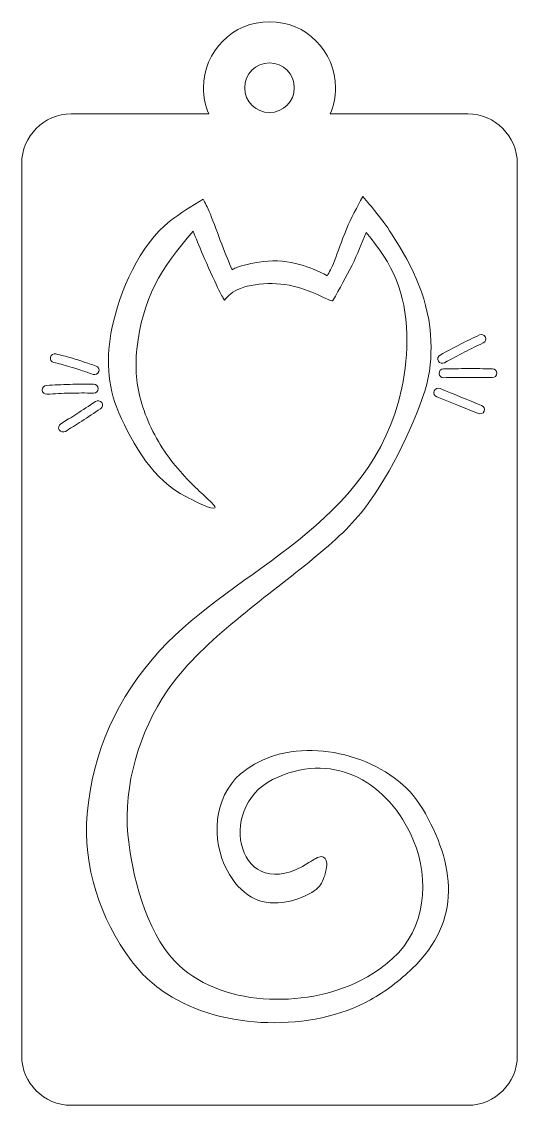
# Model space of a CAD drawing. Header units: millimetres. Extents: x -80 to 198, y 21 to 132.
# Drawn here: x 49.5 to 79.5, y 60.5 to 126.1 of the extents above; entities that cross this region are included whole.
import ezdxf

# ---------------------------------------------------------------- set-up
doc = ezdxf.new("R2010")
doc.units = ezdxf.units.MM
doc.header["$MEASUREMENT"] = 0
doc.layers.add('Layer 1', color=7, linetype='Continuous')

msp = doc.modelspace()

# ---------------------------------------------------------------- linework, layer by layer
at = {"layer": 'Layer 1', "lineweight": 9}
for points, knots in [([(52.4715, 120.5106), (52.4715, 120.5106), (60.7982, 120.5106), (60.7982, 120.5106), (60.7982, 120.5106), (60.5881, 120.9968), (60.4715, 121.5327), (60.4715, 122.096), (60.4715, 122.096), (60.4715, 124.3053), (62.2622, 126.096), (64.4715, 126.096), (64.4715, 126.096), (66.6808, 126.096), (68.4715, 124.3053), (68.4715, 122.096), (68.4715, 122.096), (68.4715, 121.5327), (68.3549, 120.9968), (68.1448, 120.5106), (68.1448, 120.5106), (68.1448, 120.5106), (76.4715, 120.5106), (76.4715, 120.5106), (76.4715, 120.5106), (78.1215, 120.5106), (79.4715, 119.1606), (79.4715, 117.5106), (79.4715, 117.5106), (79.4715, 117.5106), (79.4715, 63.5106), (79.4715, 63.5106), (79.4715, 63.5106), (79.4715, 61.8606), (78.1215, 60.5106), (76.4715, 60.5106), (76.4715, 60.5106), (76.4715, 60.5106), (52.4715, 60.5106), (52.4715, 60.5106), (52.4715, 60.5106), (50.8215, 60.5106), (49.4715, 61.8606), (49.4715, 63.5106), (49.4715, 63.5106), (49.4715, 63.5106), (49.4715, 117.5106), (49.4715, 117.5106), (49.4715, 117.5106), (49.4715, 119.1606), (50.8215, 120.5106), (52.4715, 120.5106)], [0, 0, 0, 0, 0.0714286, 0.0714286, 0.0714286, 0.0714286, 0.1428571, 0.1428571, 0.1428571, 0.1428571, 0.2142857, 0.2142857, 0.2142857, 0.2142857, 0.2857143, 0.2857143, 0.2857143, 0.2857143, 0.3571429, 0.3571429, 0.3571429, 0.3571429, 0.4285714, 0.4285714, 0.4285714, 0.4285714, 0.5, 0.5, 0.5, 0.5, 0.5714286, 0.5714286, 0.5714286, 0.5714286, 0.6428571, 0.6428571, 0.6428571, 0.6428571, 0.7142857, 0.7142857, 0.7142857, 0.7142857, 0.7857143, 0.7857143, 0.7857143, 0.7857143, 0.8571429, 0.8571429, 0.8571429, 0.8571429, 1, 1, 1, 1]), ([(64.4715, 123.596), (65.3, 123.596), (65.9715, 122.9245), (65.9715, 122.096), (65.9715, 122.096), (65.9715, 121.2675), (65.3, 120.596), (64.4715, 120.596), (64.4715, 120.596), (63.643, 120.596), (62.9715, 121.2675), (62.9715, 122.096), (62.9715, 122.096), (62.9715, 122.9245), (63.643, 123.596), (64.4715, 123.596)], [0, 0, 0, 0, 0.2, 0.2, 0.2, 0.2, 0.4, 0.4, 0.4, 0.4, 0.6, 0.6, 0.6, 0.6, 1, 1, 1, 1])]:
    msp.add_open_spline(points, degree=3, knots=knots, dxfattribs=at)
at = {"layer": 'Layer 1', "color": 1, "lineweight": 9}
for points, knots in [([(60.4313, 97.4922), (59.9111, 97.9802), (59.0782, 98.7683), (58.3696, 99.7385), (58.3696, 99.7385), (57.661, 100.7087), (57.0769, 101.861), (56.7421, 102.9712), (56.7421, 102.9712), (56.4074, 104.0815), (56.3221, 105.1497), (56.4451, 106.28), (56.4451, 106.28), (56.7734, 109.2947), (57.8865, 111.2057), (59.8534, 113.4084), (59.8534, 113.4084), (60.0174, 112.9916), (60.1814, 112.5747), (60.4516, 111.9505), (60.4516, 111.9505), (60.7217, 111.3262), (61.098, 110.4946), (61.3315, 110.01), (61.3315, 110.01), (61.565, 109.5256), (61.6559, 109.3882), (61.7467, 109.2508), (61.7467, 109.2508), (61.9883, 109.5088), (62.23, 109.7668), (62.7163, 109.9529), (62.7163, 109.9529), (63.2027, 110.1392), (63.9337, 110.2537), (64.6344, 110.2431), (64.6344, 110.2431), (65.335, 110.2325), (66.0051, 110.097), (66.5999, 109.8933), (66.5999, 109.8933), (67.1948, 109.6897), (67.7143, 109.418), (67.9855, 109.2943), (67.9855, 109.2943), (68.2568, 109.1708), (68.2798, 109.1954), (68.3028, 109.2199), (68.3028, 109.2199), (68.7161, 109.9448), (69.1294, 110.6696), (69.4661, 111.3557), (69.4661, 111.3557), (69.8027, 112.0419), (70.0626, 112.6894), (70.3225, 113.3369), (70.3225, 113.3369), (71.961, 111.3784), (72.7057, 109.743), (72.7791, 107.1553), (72.7791, 107.1553), (72.8083, 106.126), (72.6995, 104.9491), (72.4807, 103.9324), (72.4807, 103.9324), (70.6653, 95.4981), (62.4753, 93.1025), (57.836, 88.0311), (57.836, 88.0311), (55.2802, 85.2373), (53.7445, 81.8731), (53.435, 78.144), (53.435, 78.144), (53.1756, 75.0194), (54.2047, 71.795), (56.1003, 69.2732), (56.1003, 69.2732), (56.7175, 68.4521), (57.4114, 67.7993), (58.2573, 67.2533), (58.2573, 67.2533), (61.6638, 65.0548), (67.027, 64.9391), (70.5747, 66.8916), (70.5747, 66.8916), (71.5049, 67.4035), (72.3556, 68.0651), (73.1131, 68.7873), (73.1131, 68.7873), (76.1324, 71.6664), (75.7287, 75.103), (73.7233, 78.4848), (73.7233, 78.4848), (72.0467, 81.3123), (67.6803, 82.7267), (64.5323, 81.6043), (64.5323, 81.6043), (63.8732, 81.3693), (63.2142, 80.9988), (62.7151, 80.5647), (62.7151, 80.5647), (61.0556, 79.1212), (60.9433, 76.5846), (61.9029, 74.7337), (61.9029, 74.7337), (62.2672, 74.0312), (62.7893, 73.4415), (63.378, 73.108), (63.378, 73.108), (64.481, 72.4833), (66.0025, 72.7727), (67.0404, 73.398), (67.0404, 73.398), (67.4515, 73.6457), (67.5979, 73.8759), (67.7226, 74.1817), (67.7226, 74.1817), (67.8474, 74.4876), (67.9505, 74.869), (67.938, 75.1394), (67.938, 75.1394), (67.9256, 75.4098), (67.7976, 75.5691), (67.6106, 75.5668), (67.6106, 75.5668), (67.4236, 75.5645), (67.1776, 75.4006), (66.861, 75.1982), (66.861, 75.1982), (62.5726, 72.4583), (61.1822, 78.5007), (64.6561, 80.2256), (64.6561, 80.2256), (68.1856, 81.9782), (71.4375, 80.2104), (73.0027, 76.9632), (73.0027, 76.9632), (74.1074, 74.6712), (74.0788, 71.6916), (72.2752, 69.7489), (72.2752, 69.7489), (71.6398, 69.0643), (70.7863, 68.4615), (69.9307, 68.0353), (69.9307, 68.0353), (66.5986, 66.3755), (61.4109, 66.4194), (58.7145, 69.258), (58.7145, 69.258), (57.0028, 71.0602), (56.1272, 74.507), (55.9006, 76.8973), (55.9006, 76.8973), (55.6203, 79.8543), (56.604, 83.1479), (58.2825, 85.6063), (58.2825, 85.6063), (60.2009, 88.4161), (63.8933, 90.9894), (66.5842, 93.161), (66.5842, 93.161), (67.9809, 94.2883), (69.1189, 95.2686), (70.0101, 96.3619), (70.0101, 96.3619), (71.5515, 98.2527), (73.1206, 101.4155), (73.8658, 103.7338), (73.8658, 103.7338), (74.2249, 104.8508), (74.269, 105.8599), (74.241, 106.7304), (74.241, 106.7304), (74.163, 109.1581), (73.1854, 111.241), (71.8615, 113.2593), (71.8615, 113.2593), (71.2221, 114.234), (70.6677, 114.8722), (70.1132, 115.5105), (70.1132, 115.5105), (69.7684, 114.8711), (69.4236, 114.2318), (69.1294, 113.5416), (69.1294, 113.5416), (68.8352, 112.8514), (68.5916, 112.1104), (68.4055, 111.6311), (68.4055, 111.6311), (68.2193, 111.1518), (68.0905, 110.9341), (67.9617, 110.7164), (67.9617, 110.7164), (67.6953, 110.8638), (67.4291, 111.0111), (66.9348, 111.1926), (66.9348, 111.1926), (66.4406, 111.3742), (65.7185, 111.59), (64.9598, 111.6156), (64.9598, 111.6156), (64.2011, 111.6413), (63.4059, 111.4769), (62.9407, 111.3564), (62.9407, 111.3564), (62.4754, 111.2359), (62.3401, 111.1593), (62.2049, 111.0827), (62.2049, 111.0827), (62.0083, 111.5512), (61.8117, 112.0196), (61.5818, 112.622), (61.5818, 112.622), (61.3519, 113.2245), (61.0886, 113.961), (60.8947, 114.4384), (60.8947, 114.4384), (60.7007, 114.9158), (60.576, 115.1341), (60.4513, 115.3524), (60.4513, 115.3524), (59.7468, 114.9211), (59.0423, 114.4897), (58.4626, 114.0373), (58.4626, 114.0373), (56.6011, 112.5848), (55.3885, 109.7429), (54.9351, 107.5339), (54.9351, 107.5339), (54.76, 106.681), (54.685, 105.8179), (54.7393, 104.9662), (54.7393, 104.9662), (54.7936, 104.1146), (54.9771, 103.2745), (55.3546, 102.4135), (55.3546, 102.4135), (56.1916, 100.5052), (57.4822, 98.3109), (59.4082, 97.3493), (59.4082, 97.3493), (59.8962, 97.1056), (60.3785, 96.8558), (60.7039, 96.7346), (60.7039, 96.7346), (61.0294, 96.6134), (61.198, 96.6208), (61.1786, 96.7185), (61.1786, 96.7185), (61.1592, 96.8162), (60.9516, 97.0042), (60.4313, 97.4922)], [0, 0, 0, 0, 0.015625, 0.015625, 0.015625, 0.015625, 0.03125, 0.03125, 0.03125, 0.03125, 0.046875, 0.046875, 0.046875, 0.046875, 0.0625, 0.0625, 0.0625, 0.0625, 0.078125, 0.078125, 0.078125, 0.078125, 0.09375, 0.09375, 0.09375, 0.09375, 0.109375, 0.109375, 0.109375, 0.109375, 0.125, 0.125, 0.125, 0.125, 0.140625, 0.140625, 0.140625, 0.140625, 0.15625, 0.15625, 0.15625, 0.15625, 0.171875, 0.171875, 0.171875, 0.171875, 0.1875, 0.1875, 0.1875, 0.1875, 0.203125, 0.203125, 0.203125, 0.203125, 0.21875, 0.21875, 0.21875, 0.21875, 0.234375, 0.234375, 0.234375, 0.234375, 0.25, 0.25, 0.25, 0.25, 0.265625, 0.265625, 0.265625, 0.265625, 0.28125, 0.28125, 0.28125, 0.28125, 0.296875, 0.296875, 0.296875, 0.296875, 0.3125, 0.3125, 0.3125, 0.3125, 0.328125, 0.328125, 0.328125, 0.328125, 0.34375, 0.34375, 0.34375, 0.34375, 0.359375, 0.359375, 0.359375, 0.359375, 0.375, 0.375, 0.375, 0.375, 0.390625, 0.390625, 0.390625, 0.390625, 0.40625, 0.40625, 0.40625, 0.40625, 0.421875, 0.421875, 0.421875, 0.421875, 0.4375, 0.4375, 0.4375, 0.4375, 0.453125, 0.453125, 0.453125, 0.453125, 0.46875, 0.46875, 0.46875, 0.46875, 0.484375, 0.484375, 0.484375, 0.484375, 0.5, 0.5, 0.5, 0.5, 0.515625, 0.515625, 0.515625, 0.515625, 0.53125, 0.53125, 0.53125, 0.53125, 0.546875, 0.546875, 0.546875, 0.546875, 0.5625, 0.5625, 0.5625, 0.5625, 0.578125, 0.578125, 0.578125, 0.578125, 0.59375, 0.59375, 0.59375, 0.59375, 0.609375, 0.609375, 0.609375, 0.609375, 0.625, 0.625, 0.625, 0.625, 0.640625, 0.640625, 0.640625, 0.640625, 0.65625, 0.65625, 0.65625, 0.65625, 0.671875, 0.671875, 0.671875, 0.671875, 0.6875, 0.6875, 0.6875, 0.6875, 0.703125, 0.703125, 0.703125, 0.703125, 0.71875, 0.71875, 0.71875, 0.71875, 0.734375, 0.734375, 0.734375, 0.734375, 0.75, 0.75, 0.75, 0.75, 0.765625, 0.765625, 0.765625, 0.765625, 0.78125, 0.78125, 0.78125, 0.78125, 0.796875, 0.796875, 0.796875, 0.796875, 0.8125, 0.8125, 0.8125, 0.8125, 0.828125, 0.828125, 0.828125, 0.828125, 0.84375, 0.84375, 0.84375, 0.84375, 0.859375, 0.859375, 0.859375, 0.859375, 0.875, 0.875, 0.875, 0.875, 0.890625, 0.890625, 0.890625, 0.890625, 0.90625, 0.90625, 0.90625, 0.90625, 0.921875, 0.921875, 0.921875, 0.921875, 0.9375, 0.9375, 0.9375, 0.9375, 0.953125, 0.953125, 0.953125, 0.953125, 0.96875, 0.96875, 0.96875, 0.96875, 1, 1, 1, 1]), ([(77.1725, 107.1331), (77.3083, 107.1966), (77.4713, 107.1407), (77.5364, 107.0081), (77.5364, 107.0081), (77.6016, 106.8756), (77.5442, 106.7165), (77.4084, 106.653), (77.4084, 106.653), (77.2181, 106.5636), (77.028, 106.4742), (76.8576, 106.3924), (76.8576, 106.3924), (76.6676, 106.301), (76.4782, 106.208), (76.2905, 106.112), (76.2905, 106.112), (75.9128, 105.9189), (75.4887, 105.6867), (75.0648, 105.4546), (75.0648, 105.4546), (75.0648, 105.4546), (75.0613, 105.4532), (75.0613, 105.4532), (75.0613, 105.4532), (74.9299, 105.3818), (74.764, 105.4277), (74.6908, 105.5559), (74.6908, 105.5559), (74.6176, 105.6841), (74.6647, 105.846), (74.7961, 105.9174), (74.7961, 105.9174), (74.7961, 105.9174), (74.7977, 105.9182), (74.7977, 105.9182), (74.7977, 105.9182), (75.2137, 106.1465), (75.63, 106.3745), (76.0379, 106.583), (76.0379, 106.583), (76.2438, 106.6883), (76.4345, 106.7821), (76.6175, 106.8701), (76.6175, 106.8701), (76.8203, 106.9676), (76.9966, 107.0505), (77.1725, 107.1331)], [0, 0, 0, 0, 0.0769231, 0.0769231, 0.0769231, 0.0769231, 0.1538462, 0.1538462, 0.1538462, 0.1538462, 0.2307692, 0.2307692, 0.2307692, 0.2307692, 0.3076923, 0.3076923, 0.3076923, 0.3076923, 0.3846154, 0.3846154, 0.3846154, 0.3846154, 0.4615385, 0.4615385, 0.4615385, 0.4615385, 0.5384615, 0.5384615, 0.5384615, 0.5384615, 0.6153846, 0.6153846, 0.6153846, 0.6153846, 0.6923077, 0.6923077, 0.6923077, 0.6923077, 0.7692308, 0.7692308, 0.7692308, 0.7692308, 0.8461538, 0.8461538, 0.8461538, 0.8461538, 1, 1, 1, 1]), ([(53.9725, 105.2535), (54.1146, 105.2056), (54.19, 105.0542), (54.141, 104.9155), (54.141, 104.9155), (54.0919, 104.7768), (53.9367, 104.7032), (53.7946, 104.7511), (53.7946, 104.7511), (53.5533, 104.8327), (53.3117, 104.9144), (53.0469, 105.0019), (53.0469, 105.0019), (52.8039, 105.0822), (52.5775, 105.1552), (52.3845, 105.2133), (52.3845, 105.2133), (52.1993, 105.2692), (52.027, 105.3163), (51.8616, 105.3589), (51.8616, 105.3589), (51.6781, 105.4062), (51.5457, 105.4377), (51.4141, 105.4689), (51.4141, 105.4689), (51.2678, 105.5034), (51.1779, 105.6472), (51.2133, 105.7899), (51.2133, 105.7899), (51.2487, 105.9326), (51.396, 106.0203), (51.5422, 105.9858), (51.5422, 105.9858), (51.7034, 105.9476), (51.8641, 105.9093), (52.0004, 105.8742), (52.0004, 105.8742), (52.1548, 105.8344), (52.3297, 105.7862), (52.5451, 105.7212), (52.5451, 105.7212), (52.7531, 105.6586), (52.9818, 105.585), (53.2205, 105.5061), (53.2205, 105.5061), (53.4374, 105.4344), (53.705, 105.3439), (53.9725, 105.2535)], [0, 0, 0, 0, 0.0769231, 0.0769231, 0.0769231, 0.0769231, 0.1538462, 0.1538462, 0.1538462, 0.1538462, 0.2307692, 0.2307692, 0.2307692, 0.2307692, 0.3076923, 0.3076923, 0.3076923, 0.3076923, 0.3846154, 0.3846154, 0.3846154, 0.3846154, 0.4615385, 0.4615385, 0.4615385, 0.4615385, 0.5384615, 0.5384615, 0.5384615, 0.5384615, 0.6153846, 0.6153846, 0.6153846, 0.6153846, 0.6923077, 0.6923077, 0.6923077, 0.6923077, 0.7692308, 0.7692308, 0.7692308, 0.7692308, 0.8461538, 0.8461538, 0.8461538, 0.8461538, 1, 1, 1, 1]), ([(75.0108, 104.5482), (74.8604, 104.5451), (74.7358, 104.6616), (74.7326, 104.8083), (74.7326, 104.8083), (74.7293, 104.9551), (74.8487, 105.0767), (74.9992, 105.0798), (74.9992, 105.0798), (75.2409, 105.0845), (75.4827, 105.089), (75.7168, 105.0925), (75.7168, 105.0925), (75.9631, 105.0961), (76.2076, 105.0986), (76.4481, 105.0991), (76.4481, 105.0991), (76.9559, 105.1001), (77.4534, 105.093), (77.9506, 105.0859), (77.9506, 105.0859), (77.9506, 105.0859), (77.9589, 105.0858), (77.9589, 105.0858), (77.9589, 105.0858), (78.1095, 105.0843), (78.2304, 104.9639), (78.229, 104.817), (78.229, 104.817), (78.2275, 104.67), (78.1041, 104.552), (77.9535, 104.5534), (77.9535, 104.5534), (77.9535, 104.5534), (77.943, 104.5535), (77.943, 104.5535), (77.943, 104.5535), (77.4319, 104.5608), (76.921, 104.568), (76.4512, 104.5671), (76.4512, 104.5671), (76.2, 104.5667), (75.9602, 104.5643), (75.7262, 104.5608), (75.7262, 104.5608), (75.4802, 104.5572), (75.2454, 104.5527), (75.0108, 104.5482)], [0, 0, 0, 0, 0.0769231, 0.0769231, 0.0769231, 0.0769231, 0.1538462, 0.1538462, 0.1538462, 0.1538462, 0.2307692, 0.2307692, 0.2307692, 0.2307692, 0.3076923, 0.3076923, 0.3076923, 0.3076923, 0.3846154, 0.3846154, 0.3846154, 0.3846154, 0.4615385, 0.4615385, 0.4615385, 0.4615385, 0.5384615, 0.5384615, 0.5384615, 0.5384615, 0.6153846, 0.6153846, 0.6153846, 0.6153846, 0.6923077, 0.6923077, 0.6923077, 0.6923077, 0.7692308, 0.7692308, 0.7692308, 0.7692308, 0.8461538, 0.8461538, 0.8461538, 0.8461538, 1, 1, 1, 1]), ([(51.001, 103.5499), (50.8508, 103.5422), (50.7225, 103.6547), (50.7146, 103.8013), (50.7146, 103.8013), (50.7067, 103.9479), (50.8221, 104.073), (50.9723, 104.0807), (50.9723, 104.0807), (50.9723, 104.0807), (50.9761, 104.0809), (50.9761, 104.0809), (50.9761, 104.0809), (51.4403, 104.1071), (51.9045, 104.1333), (52.379, 104.1452), (52.379, 104.1452), (52.6243, 104.1515), (52.8643, 104.1538), (53.1014, 104.1544), (53.1014, 104.1544), (53.355, 104.1551), (53.5913, 104.1539), (53.8267, 104.1527), (53.8267, 104.1527), (53.9773, 104.1524), (54.0991, 104.033), (54.0988, 103.8861), (54.0988, 103.8861), (54.0985, 103.7392), (53.9762, 103.6203), (53.8256, 103.6206), (53.8256, 103.6206), (53.5783, 103.6218), (53.3314, 103.6231), (53.1045, 103.6225), (53.1045, 103.6225), (52.8612, 103.6219), (52.6227, 103.6197), (52.3949, 103.6138), (52.3949, 103.6138), (51.9265, 103.602), (51.4667, 103.5761), (51.007, 103.5502), (51.007, 103.5502), (51.007, 103.5502), (51.001, 103.5499), (51.001, 103.5499)], [0, 0, 0, 0, 0.0769231, 0.0769231, 0.0769231, 0.0769231, 0.1538462, 0.1538462, 0.1538462, 0.1538462, 0.2307692, 0.2307692, 0.2307692, 0.2307692, 0.3076923, 0.3076923, 0.3076923, 0.3076923, 0.3846154, 0.3846154, 0.3846154, 0.3846154, 0.4615385, 0.4615385, 0.4615385, 0.4615385, 0.5384615, 0.5384615, 0.5384615, 0.5384615, 0.6153846, 0.6153846, 0.6153846, 0.6153846, 0.6923077, 0.6923077, 0.6923077, 0.6923077, 0.7692308, 0.7692308, 0.7692308, 0.7692308, 0.8461538, 0.8461538, 0.8461538, 0.8461538, 1, 1, 1, 1]), ([(74.5925, 103.3976), (74.4535, 103.4537), (74.3875, 103.6093), (74.445, 103.7449), (74.445, 103.7449), (74.5025, 103.8805), (74.6619, 103.945), (74.8008, 103.8889), (74.8008, 103.8889), (75.6381, 103.5494), (76.4751, 103.2095), (77.3115, 102.868), (77.3115, 102.868), (77.4505, 102.8113), (77.5161, 102.6552), (77.458, 102.5196), (77.458, 102.5196), (77.3999, 102.384), (77.2399, 102.32), (77.101, 102.3767), (77.101, 102.3767), (77.101, 102.3767), (75.9026, 102.866), (75.9026, 102.866), (75.9026, 102.866), (75.9026, 102.866), (74.5925, 103.3976), (74.5925, 103.3976)], [0, 0, 0, 0, 0.125, 0.125, 0.125, 0.125, 0.25, 0.25, 0.25, 0.25, 0.375, 0.375, 0.375, 0.375, 0.5, 0.5, 0.5, 0.5, 0.625, 0.625, 0.625, 0.625, 0.75, 0.75, 0.75, 0.75, 1, 1, 1, 1]), ([(53.9348, 103.1107), (54.0591, 103.1939), (54.2291, 103.163), (54.3143, 103.0418), (54.3143, 103.0418), (54.3996, 102.9205), (54.368, 102.7546), (54.2437, 102.6714), (54.2437, 102.6714), (53.8671, 102.4195), (53.4902, 102.1676), (53.1149, 101.9249), (53.1149, 101.9249), (52.9291, 101.8047), (52.7627, 101.6992), (52.606, 101.6009), (52.606, 101.6009), (52.377, 101.4573), (52.2521, 101.3798), (52.1253, 101.3012), (52.1253, 101.3012), (51.9978, 101.2225), (51.829, 101.2595), (51.7483, 101.3839), (51.7483, 101.3839), (51.6676, 101.5082), (51.7056, 101.673), (51.833, 101.7517), (51.833, 101.7517), (51.833, 101.7517), (52.3117, 102.0492), (52.3117, 102.0492), (52.3117, 102.0492), (52.4805, 102.1551), (52.6487, 102.2616), (52.8143, 102.3687), (52.8143, 102.3687), (53.1422, 102.5808), (53.5386, 102.8457), (53.9348, 103.1107)], [0, 0, 0, 0, 0.0909091, 0.0909091, 0.0909091, 0.0909091, 0.1818182, 0.1818182, 0.1818182, 0.1818182, 0.2727273, 0.2727273, 0.2727273, 0.2727273, 0.3636364, 0.3636364, 0.3636364, 0.3636364, 0.4545455, 0.4545455, 0.4545455, 0.4545455, 0.5454545, 0.5454545, 0.5454545, 0.5454545, 0.6363636, 0.6363636, 0.6363636, 0.6363636, 0.7272727, 0.7272727, 0.7272727, 0.7272727, 0.8181818, 0.8181818, 0.8181818, 0.8181818, 1, 1, 1, 1])]:
    msp.add_open_spline(points, degree=3, knots=knots, dxfattribs=at)

doc.saveas('drawing.dxf')
